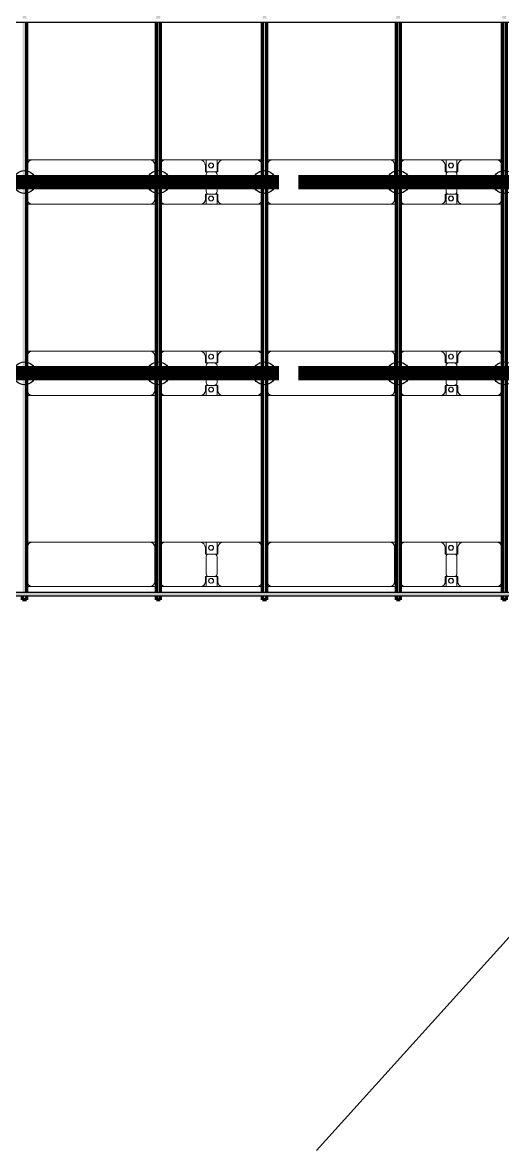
# Model space of a CAD drawing. Header units: millimetres. Extents: x -268744 to 115753, y -96240 to -10461.
# Drawn here: x -119199 to -114179, y -76447 to -64647 of the extents above; entities that cross this region are included whole.
import ezdxf

# ---------------------------------------------------------------- set-up
doc = ezdxf.new("R2010")
doc.units = ezdxf.units.MM
doc.layers.add('A-GENM', color=13, linetype='Continuous', lineweight=9)
doc.layers.add('S-BEAM', color=12, linetype='Continuous', lineweight=9)
doc.layers.add('GC-DAY NEO', color=5, linetype='Continuous')
doc.layers.add('GC-HOP 40x60 GIA CUONG', color=1, linetype='Continuous')

# ---------------------------------------------------------------- blocks, each defined once
blk = doc.blocks.new('Dầm C52 - Hộp 40x60-104813-KHUNG KẾT CẤU BÈ PIN 1')
at = {"layer": 'S-BEAM', "lineweight": 25}
blk.add_hatch(color=4, dxfattribs=at).paths.add_polyline_path([(-145811, -20), (145811, -20), (145811, 20), (-145811, 20)])
at = {"layer": 'S-BEAM', "color": 4, "lineweight": 25}
for p, q in [((-145811, 20), (145811, 20)), ((145811, -20), (-145811, -20))]:
    blk.add_line(p, q, dxfattribs=at)
blk = doc.blocks.new('Dầm C52 - Hộp 40x60-V24-KHUNG KẾT CẤU BÈ PIN 1')
at = {"layer": 'S-BEAM', "color": 4, "lineweight": 25}
blk.add_line((145811, -20), (-145811, -20), dxfattribs=at)
blk = doc.blocks.new('Dai phao do pin - DẢI PHAO ĐỠ PIN-V29-KHUNG KẾT CẤU BÈ PIN 1')
at = {"layer": 'A-GENM', "color": 7}
for p, q in [((62068, 242), (62130, 242)), ((62068, 242), (62130, 242)), ((63360, 242), (62130, 242)), ((63360, 242), (63428, 242)), ((63360, 242), (63428, 242)), ((63468, 242), (63520, 242)), ((63468, 242), (63520, 242)), ((63880, 242), (63520, 242)), ((63880, 242), (64062, 242)), ((64062, 242), (63880, 242)), ((63948, 242), (64130, 242)), ((63948, 116), (63948, 242)), ((64130, 242), (63948, 242)), ((64062, 242), (64062, 116)), ((64480, 242), (64130, 242)), ((64480, 242), (64538, 242)), ((64480, 242), (64538, 242)), ((64578, 242), (64640, 242)), ((64578, 242), (64640, 242)), ((65870, 242), (64640, 242)), ((65870, 242), (65938, 242)), ((65870, 242), (65938, 242)), ((65978, 242), (66030, 242)), ((65978, 242), (66030, 242)), ((66390, 242), (66030, 242)), ((66390, 242), (66572, 242)), ((66572, 242), (66390, 242)), ((66458, 242), (66640, 242)), ((66458, 116), (66458, 242)), ((66640, 242), (66458, 242)), ((66572, 242), (66572, 116)), ((66990, 242), (66640, 242)), ((66990, 242), (67048, 242)), ((66990, 242), (67048, 242)), ((62080, 192), (62080, -173)), ((63410, -173), (63410, 192)), ((63470, 192), (63470, -173)), ((63940, 118), (63940, 182)), ((64032, 118), (63940, 118)), ((64070, 118), (63978, 118)), ((64070, 182), (64070, 118)), ((64530, -173), (64530, 192)), ((64590, 192), (64590, -173)), ((65920, -173), (65920, 192)), ((65980, 192), (65980, -173)), ((66450, 118), (66450, 182)), ((66542, 118), (66450, 118)), ((66580, 118), (66488, 118)), ((66580, 182), (66580, 118)), ((67040, -173), (67040, 192)), ((63948, 88), (63948, -88)), ((64062, -88), (64062, 88)), ((66458, 88), (66458, -88)), ((66572, -88), (66572, 88)), ((63948, -223), (63948, -116)), ((64062, -116), (64062, -223)), ((66458, -223), (66458, -116)), ((66572, -116), (66572, -223)), ((62130, -223), (62068, -223)), ((62130, -223), (62068, -223)), ((62130, -223), (63360, -223)), ((63428, -223), (63360, -223)), ((63428, -223), (63360, -223)), ((63520, -223), (63468, -223)), ((63520, -223), (63468, -223)), ((63520, -223), (63890, -223)), ((64062, -223), (63897, -223)), ((63897, -223), (64062, -223)), ((63940, -173), (63940, -118)), ((63940, -118), (64032, -118)), ((64120, -223), (63948, -223)), ((63948, -223), (64120, -223)), ((63978, -118), (64070, -118)), ((64070, -118), (64070, -173)), ((64120, -223), (64480, -223)), ((64538, -223), (64480, -223)), ((64538, -223), (64480, -223)), ((64640, -223), (64578, -223)), ((64640, -223), (64578, -223)), ((64640, -223), (65870, -223)), ((65938, -223), (65870, -223)), ((65938, -223), (65870, -223)), ((66030, -223), (65978, -223)), ((66030, -223), (65978, -223)), ((66030, -223), (66400, -223)), ((66572, -223), (66400, -223)), ((66400, -223), (66572, -223)), ((66450, -173), (66450, -118)), ((66450, -118), (66542, -118)), ((66630, -223), (66458, -223)), ((66458, -223), (66630, -223)), ((66488, -118), (66580, -118)), ((66580, -118), (66580, -173)), ((66630, -223), (66990, -223)), ((67048, -223), (66990, -223)), ((67048, -223), (66990, -223))]:
    blk.add_line(p, q, dxfattribs=at)
for centre, radius, start, end in [((62130, 192), 50, 90, 180), ((62130, 192), 50, 105, 135), ((63360, 192), 50, 0, 90), ((63360, 192), 50, 60, 90), ((63520, 192), 50, 90, 180), ((63520, 192), 50, 105, 180), ((63880, 182), 60, 0, 90), ((64130, 182), 60, 90, 180), ((64480, 192), 50, 0, 90), ((64480, 192), 50, 0, 75), ((64640, 192), 50, 90, 180), ((64640, 192), 50, 105, 135), ((65870, 192), 50, 0, 90), ((65870, 192), 50, 60, 90), ((66030, 192), 50, 90, 180), ((66030, 192), 50, 105, 180), ((66390, 182), 60, 0, 90), ((66640, 182), 60, 90, 180), ((66990, 192), 50, 0, 90), ((66990, 192), 50, 0, 75), ((62130, 192), 50, 165, 180), ((63360, 192), 50, 15, 30), ((63880, 182), 60, 0, 60), ((63978, 88), 30, 90, 180), ((63999, 183), 25, 360, 180), ((63999, 183), 25, 360, 165), ((63999, 183), 25, 180, 360), ((64001, 183), 25, 360, 180), ((64001, 183), 25, 90, 180), ((64001, 183), 25, 180, 0), ((64001, 183), 25, 180, 300), ((63999, 183), 25, 210, 360), ((64001, 183), 25, 15, 75), ((64001, 183), 25, 330, 345), ((64032, 88), 30, 360, 90), ((64130, 182), 60, 120, 180), ((64640, 192), 50, 150, 180), ((65870, 192), 50, 15, 30), ((66390, 182), 60, 0, 60), ((66488, 88), 30, 90, 180), ((66509, 183), 25, 360, 180), ((66509, 183), 25, 360, 165), ((66509, 183), 25, 180, 0), ((66511, 183), 25, 0, 180), ((66511, 183), 25, 90, 180), ((66511, 183), 25, 180, 0), ((66511, 183), 25, 180, 300), ((66509, 183), 25, 210, 360), ((66511, 183), 25, 15, 75), ((66511, 183), 25, 330, 345), ((66542, 88), 30, 0, 90), ((66640, 182), 60, 120, 180), ((63978, -88), 30, 180, 270), ((64032, -88), 30, 270, 0), ((66488, -88), 30, 180, 270), ((66542, -88), 30, 270, 360), ((62130, -173), 50, 180, 270), ((62130, -173), 50, 180, 210), ((62130, -173), 50, 240, 270), ((63360, -173), 50, 270, 360), ((63360, -173), 50, 285, 300), ((63360, -173), 50, 330, 360), ((63520, -173), 50, 180, 270), ((63520, -173), 50, 180, 255), ((63890, -173), 50, 270, 0), ((63890, -173), 50, 285, 0), ((63999, -162), 25, 360, 180), ((63999, -162), 25, 105, 165), ((63999, -162), 25, 180, 360), ((63999, -162), 25, 195, 360), ((64001, -162), 25, 360, 180), ((64001, -162), 25, 105, 180), ((64001, -162), 25, 180, 0), ((64001, -162), 25, 180, 270), ((63999, -162), 25, 360, 75), ((64001, -162), 25, 15, 75), ((64001, -162), 25, 285, 345), ((64120, -173), 50, 180, 270), ((64120, -173), 50, 180, 255), ((64480, -173), 50, 270, 360), ((64480, -173), 50, 285, 0), ((64640, -173), 50, 180, 270), ((64640, -173), 50, 180, 210), ((64640, -173), 50, 240, 270), ((65870, -173), 50, 270, 360), ((65870, -173), 50, 285, 300), ((65870, -173), 50, 330, 360), ((66030, -173), 50, 180, 270), ((66030, -173), 50, 180, 255), ((66400, -173), 50, 270, 360), ((66400, -173), 50, 285, 0), ((66509, -162), 25, 360, 180), ((66509, -162), 25, 105, 165), ((66509, -162), 25, 180, 360), ((66509, -162), 25, 195, 360), ((66511, -162), 25, 0, 180), ((66511, -162), 25, 105, 180), ((66511, -162), 25, 180, 360), ((66511, -162), 25, 180, 270), ((66509, -162), 25, 360, 75), ((66511, -162), 25, 15, 75), ((66511, -162), 25, 285, 345), ((66630, -173), 50, 180, 270), ((66630, -173), 50, 180, 255), ((66990, -173), 50, 270, 0), ((66990, -173), 50, 285, 0)]:
    blk.add_arc(centre, radius, start, end, dxfattribs=at)
blk = doc.blocks.new('Dai phao do pin - DẢI PHAO ĐỠ PIN-V30-KHUNG KẾT CẤU BÈ PIN 1')
at = {"layer": 'A-GENM', "color": 7}
for p, q in [((62068, 242), (62130, 242)), ((62068, 242), (62130, 242)), ((63360, 242), (62130, 242)), ((63360, 242), (63428, 242)), ((63360, 242), (63428, 242)), ((63468, 242), (63520, 242)), ((63468, 242), (63520, 242)), ((63880, 242), (63520, 242)), ((63880, 242), (64062, 242)), ((64062, 242), (63880, 242)), ((63948, 242), (64130, 242)), ((63948, 116), (63948, 242)), ((64130, 242), (63948, 242)), ((64062, 242), (64062, 116)), ((64480, 242), (64130, 242)), ((64480, 242), (64538, 242)), ((64480, 242), (64538, 242)), ((64578, 242), (64640, 242)), ((64578, 242), (64640, 242)), ((65870, 242), (64640, 242)), ((65870, 242), (65938, 242)), ((65870, 242), (65938, 242)), ((65978, 242), (66030, 242)), ((65978, 242), (66030, 242)), ((66390, 242), (66030, 242)), ((66390, 242), (66572, 242)), ((66572, 242), (66390, 242)), ((66458, 242), (66640, 242)), ((66458, 116), (66458, 242)), ((66640, 242), (66458, 242)), ((66572, 242), (66572, 116)), ((66990, 242), (66640, 242)), ((66990, 242), (67048, 242)), ((66990, 242), (67048, 242)), ((62080, 192), (62080, -173)), ((63410, -173), (63410, 192)), ((63470, 192), (63470, -173)), ((63940, 118), (63940, 182)), ((64032, 118), (63940, 118)), ((64070, 118), (63978, 118)), ((64070, 182), (64070, 118)), ((64530, -173), (64530, 192)), ((64590, 192), (64590, -173)), ((65920, -173), (65920, 192)), ((65980, 192), (65980, -173)), ((66450, 118), (66450, 182)), ((66542, 118), (66450, 118)), ((66580, 118), (66488, 118)), ((66580, 182), (66580, 118)), ((67040, -173), (67040, 192)), ((63948, 88), (63948, -88)), ((64062, -88), (64062, 88)), ((66458, 88), (66458, -88)), ((66572, -88), (66572, 88)), ((63948, -223), (63948, -116)), ((64062, -116), (64062, -223)), ((66458, -223), (66458, -116)), ((66572, -116), (66572, -223)), ((62130, -223), (62068, -223)), ((62130, -223), (62068, -223)), ((62130, -223), (63360, -223)), ((63428, -223), (63360, -223)), ((63428, -223), (63360, -223)), ((63520, -223), (63468, -223)), ((63520, -223), (63468, -223)), ((63520, -223), (63890, -223)), ((64062, -223), (63897, -223)), ((63897, -223), (64062, -223)), ((63940, -173), (63940, -118)), ((63940, -118), (64032, -118)), ((64120, -223), (63948, -223)), ((63948, -223), (64120, -223)), ((63978, -118), (64070, -118)), ((64070, -118), (64070, -173)), ((64120, -223), (64480, -223)), ((64538, -223), (64480, -223)), ((64538, -223), (64480, -223)), ((64640, -223), (64578, -223)), ((64640, -223), (64578, -223)), ((64640, -223), (65870, -223)), ((65938, -223), (65870, -223)), ((65938, -223), (65870, -223)), ((66030, -223), (65978, -223)), ((66030, -223), (65978, -223)), ((66030, -223), (66400, -223)), ((66572, -223), (66400, -223)), ((66400, -223), (66572, -223)), ((66450, -173), (66450, -118)), ((66450, -118), (66542, -118)), ((66630, -223), (66458, -223)), ((66458, -223), (66630, -223)), ((66488, -118), (66580, -118)), ((66580, -118), (66580, -173)), ((66630, -223), (66990, -223)), ((67048, -223), (66990, -223)), ((67048, -223), (66990, -223))]:
    blk.add_line(p, q, dxfattribs=at)
for centre, radius, start, end in [((62130, 192), 50, 90, 180), ((62130, 192), 50, 105, 135), ((63360, 192), 50, 0, 90), ((63360, 192), 50, 60, 90), ((63520, 192), 50, 90, 180), ((63520, 192), 50, 105, 180), ((63880, 182), 60, 0, 90), ((64130, 182), 60, 90, 180), ((64480, 192), 50, 0, 90), ((64480, 192), 50, 0, 75), ((64640, 192), 50, 90, 180), ((64640, 192), 50, 105, 135), ((65870, 192), 50, 0, 90), ((65870, 192), 50, 60, 90), ((66030, 192), 50, 90, 180), ((66030, 192), 50, 105, 180), ((66390, 182), 60, 0, 90), ((66640, 182), 60, 90, 180), ((66990, 192), 50, 0, 90), ((66990, 192), 50, 0, 75), ((62130, 192), 50, 165, 180), ((63360, 192), 50, 15, 30), ((63880, 182), 60, 0, 60), ((63978, 88), 30, 90, 180), ((63999, 183), 25, 360, 180), ((63999, 183), 25, 360, 165), ((63999, 183), 25, 180, 360), ((64001, 183), 25, 360, 180), ((64001, 183), 25, 90, 180), ((64001, 183), 25, 180, 0), ((64001, 183), 25, 180, 300), ((63999, 183), 25, 210, 360), ((64001, 183), 25, 15, 75), ((64001, 183), 25, 330, 345), ((64032, 88), 30, 360, 90), ((64130, 182), 60, 120, 180), ((64640, 192), 50, 150, 180), ((65870, 192), 50, 15, 30), ((66390, 182), 60, 0, 60), ((66488, 88), 30, 90, 180), ((66509, 183), 25, 360, 180), ((66509, 183), 25, 360, 165), ((66509, 183), 25, 180, 0), ((66511, 183), 25, 0, 180), ((66511, 183), 25, 90, 180), ((66511, 183), 25, 180, 0), ((66511, 183), 25, 180, 300), ((66509, 183), 25, 210, 360), ((66511, 183), 25, 15, 75), ((66511, 183), 25, 330, 345), ((66542, 88), 30, 0, 90), ((66640, 182), 60, 120, 180), ((63978, -88), 30, 180, 270), ((64032, -88), 30, 270, 0), ((66488, -88), 30, 180, 270), ((66542, -88), 30, 270, 360), ((62130, -173), 50, 180, 270), ((62130, -173), 50, 180, 210), ((62130, -173), 50, 240, 270), ((63360, -173), 50, 270, 360), ((63360, -173), 50, 285, 300), ((63360, -173), 50, 330, 360), ((63520, -173), 50, 180, 270), ((63520, -173), 50, 180, 255), ((63890, -173), 50, 270, 0), ((63890, -173), 50, 285, 0), ((63999, -162), 25, 360, 180), ((63999, -162), 25, 105, 165), ((63999, -162), 25, 180, 360), ((63999, -162), 25, 195, 360), ((64001, -162), 25, 360, 180), ((64001, -162), 25, 105, 180), ((64001, -162), 25, 180, 0), ((64001, -162), 25, 180, 270), ((63999, -162), 25, 360, 75), ((64001, -162), 25, 15, 75), ((64001, -162), 25, 285, 345), ((64120, -173), 50, 180, 270), ((64120, -173), 50, 180, 255), ((64480, -173), 50, 270, 360), ((64480, -173), 50, 285, 0), ((64640, -173), 50, 180, 270), ((64640, -173), 50, 180, 210), ((64640, -173), 50, 240, 270), ((65870, -173), 50, 270, 360), ((65870, -173), 50, 285, 300), ((65870, -173), 50, 330, 360), ((66030, -173), 50, 180, 270), ((66030, -173), 50, 180, 255), ((66400, -173), 50, 270, 360), ((66400, -173), 50, 285, 0), ((66509, -162), 25, 360, 180), ((66509, -162), 25, 105, 165), ((66509, -162), 25, 180, 360), ((66509, -162), 25, 195, 360), ((66511, -162), 25, 0, 180), ((66511, -162), 25, 105, 180), ((66511, -162), 25, 180, 360), ((66511, -162), 25, 180, 270), ((66509, -162), 25, 360, 75), ((66511, -162), 25, 15, 75), ((66511, -162), 25, 285, 345), ((66630, -173), 50, 180, 270), ((66630, -173), 50, 180, 255), ((66990, -173), 50, 270, 0), ((66990, -173), 50, 285, 0)]:
    blk.add_arc(centre, radius, start, end, dxfattribs=at)
blk = doc.blocks.new('Dai phao do pin - DẢI PHAO ĐỠ PIN-V31-KHUNG KẾT CẤU BÈ PIN 1')
at = {"layer": 'A-GENM', "color": 7}
for p, q in [((62068, 242), (62130, 242)), ((62068, 242), (62130, 242)), ((63360, 242), (62130, 242)), ((63360, 242), (63428, 242)), ((63360, 242), (63428, 242)), ((63468, 242), (63520, 242)), ((63468, 242), (63520, 242)), ((63880, 242), (63520, 242)), ((63880, 242), (64062, 242)), ((64062, 242), (63880, 242)), ((63948, 242), (64130, 242)), ((63948, 116), (63948, 242)), ((64130, 242), (63948, 242)), ((64062, 242), (64062, 116)), ((64480, 242), (64130, 242)), ((64480, 242), (64538, 242)), ((64480, 242), (64538, 242)), ((64578, 242), (64640, 242)), ((64578, 242), (64640, 242)), ((65870, 242), (64640, 242)), ((65870, 242), (65938, 242)), ((65870, 242), (65938, 242)), ((65978, 242), (66030, 242)), ((65978, 242), (66030, 242)), ((66390, 242), (66030, 242)), ((66390, 242), (66572, 242)), ((66572, 242), (66390, 242)), ((66458, 242), (66640, 242)), ((66458, 116), (66458, 242)), ((66640, 242), (66458, 242)), ((66572, 242), (66572, 116)), ((66990, 242), (66640, 242)), ((66990, 242), (67048, 242)), ((66990, 242), (67048, 242)), ((62080, 192), (62080, -173)), ((63410, -173), (63410, 192)), ((63470, 192), (63470, -173)), ((63940, 118), (63940, 182)), ((64032, 118), (63940, 118)), ((64070, 118), (63978, 118)), ((64070, 182), (64070, 118)), ((64530, -173), (64530, 192)), ((64590, 192), (64590, -173)), ((65920, -173), (65920, 192)), ((65980, 192), (65980, -173)), ((66450, 118), (66450, 182)), ((66542, 118), (66450, 118)), ((66580, 118), (66488, 118)), ((66580, 182), (66580, 118)), ((67040, -173), (67040, 192)), ((63948, 88), (63948, -88)), ((64062, -88), (64062, 88)), ((66458, 88), (66458, -88)), ((66572, -88), (66572, 88)), ((63948, -223), (63948, -116)), ((64062, -116), (64062, -223)), ((66458, -223), (66458, -116)), ((66572, -116), (66572, -223)), ((62130, -223), (62068, -223)), ((62130, -223), (62068, -223)), ((62130, -223), (63360, -223)), ((63428, -223), (63360, -223)), ((63428, -223), (63360, -223)), ((63520, -223), (63468, -223)), ((63520, -223), (63468, -223)), ((63520, -223), (63890, -223)), ((64062, -223), (63897, -223)), ((63897, -223), (64062, -223)), ((63940, -173), (63940, -118)), ((63940, -118), (64032, -118)), ((64120, -223), (63948, -223)), ((63948, -223), (64120, -223)), ((63978, -118), (64070, -118)), ((64070, -118), (64070, -173)), ((64120, -223), (64480, -223)), ((64538, -223), (64480, -223)), ((64538, -223), (64480, -223)), ((64640, -223), (64578, -223)), ((64640, -223), (64578, -223)), ((64640, -223), (65870, -223)), ((65938, -223), (65870, -223)), ((65938, -223), (65870, -223)), ((66030, -223), (65978, -223)), ((66030, -223), (65978, -223)), ((66030, -223), (66400, -223)), ((66572, -223), (66400, -223)), ((66400, -223), (66572, -223)), ((66450, -173), (66450, -118)), ((66450, -118), (66542, -118)), ((66630, -223), (66458, -223)), ((66458, -223), (66630, -223)), ((66488, -118), (66580, -118)), ((66580, -118), (66580, -173)), ((66630, -223), (66990, -223)), ((67048, -223), (66990, -223)), ((67048, -223), (66990, -223))]:
    blk.add_line(p, q, dxfattribs=at)
for centre, radius, start, end in [((62130, 192), 50, 90, 180), ((62130, 192), 50, 105, 135), ((63360, 192), 50, 0, 90), ((63360, 192), 50, 60, 90), ((63520, 192), 50, 90, 180), ((63520, 192), 50, 105, 180), ((63880, 182), 60, 0, 90), ((64130, 182), 60, 90, 180), ((64480, 192), 50, 0, 90), ((64480, 192), 50, 0, 75), ((64640, 192), 50, 90, 180), ((64640, 192), 50, 105, 135), ((65870, 192), 50, 0, 90), ((65870, 192), 50, 60, 90), ((66030, 192), 50, 90, 180), ((66030, 192), 50, 105, 180), ((66390, 182), 60, 0, 90), ((66640, 182), 60, 90, 180), ((66990, 192), 50, 0, 90), ((66990, 192), 50, 0, 75), ((62130, 192), 50, 165, 180), ((63360, 192), 50, 15, 30), ((63880, 182), 60, 0, 60), ((63978, 88), 30, 90, 180), ((63999, 183), 25, 360, 180), ((63999, 183), 25, 360, 165), ((63999, 183), 25, 180, 360), ((64001, 183), 25, 360, 180), ((64001, 183), 25, 90, 180), ((64001, 183), 25, 180, 0), ((64001, 183), 25, 180, 300), ((63999, 183), 25, 210, 360), ((64001, 183), 25, 15, 75), ((64001, 183), 25, 330, 345), ((64032, 88), 30, 360, 90), ((64130, 182), 60, 120, 180), ((64640, 192), 50, 150, 180), ((65870, 192), 50, 15, 30), ((66390, 182), 60, 0, 60), ((66488, 88), 30, 90, 180), ((66509, 183), 25, 360, 180), ((66509, 183), 25, 360, 165), ((66509, 183), 25, 180, 0), ((66511, 183), 25, 0, 180), ((66511, 183), 25, 90, 180), ((66511, 183), 25, 180, 0), ((66511, 183), 25, 180, 300), ((66509, 183), 25, 210, 360), ((66511, 183), 25, 15, 75), ((66511, 183), 25, 330, 345), ((66542, 88), 30, 0, 90), ((66640, 182), 60, 120, 180), ((63978, -88), 30, 180, 270), ((64032, -88), 30, 270, 0), ((66488, -88), 30, 180, 270), ((66542, -88), 30, 270, 360), ((62130, -173), 50, 180, 270), ((62130, -173), 50, 180, 210), ((62130, -173), 50, 240, 270), ((63360, -173), 50, 270, 360), ((63360, -173), 50, 285, 300), ((63360, -173), 50, 330, 360), ((63520, -173), 50, 180, 270), ((63520, -173), 50, 180, 255), ((63890, -173), 50, 270, 0), ((63890, -173), 50, 285, 0), ((63999, -162), 25, 360, 180), ((63999, -162), 25, 105, 165), ((63999, -162), 25, 180, 360), ((63999, -162), 25, 195, 360), ((64001, -162), 25, 360, 180), ((64001, -162), 25, 105, 180), ((64001, -162), 25, 180, 0), ((64001, -162), 25, 180, 270), ((63999, -162), 25, 360, 75), ((64001, -162), 25, 15, 75), ((64001, -162), 25, 285, 345), ((64120, -173), 50, 180, 270), ((64120, -173), 50, 180, 255), ((64480, -173), 50, 270, 360), ((64480, -173), 50, 285, 0), ((64640, -173), 50, 180, 270), ((64640, -173), 50, 180, 210), ((64640, -173), 50, 240, 270), ((65870, -173), 50, 270, 360), ((65870, -173), 50, 285, 300), ((65870, -173), 50, 330, 360), ((66030, -173), 50, 180, 270), ((66030, -173), 50, 180, 255), ((66400, -173), 50, 270, 360), ((66400, -173), 50, 285, 0), ((66509, -162), 25, 360, 180), ((66509, -162), 25, 105, 165), ((66509, -162), 25, 180, 360), ((66509, -162), 25, 195, 360), ((66511, -162), 25, 0, 180), ((66511, -162), 25, 105, 180), ((66511, -162), 25, 180, 360), ((66511, -162), 25, 180, 270), ((66509, -162), 25, 360, 75), ((66511, -162), 25, 15, 75), ((66511, -162), 25, 285, 345), ((66630, -173), 50, 180, 270), ((66630, -173), 50, 180, 255), ((66990, -173), 50, 270, 0), ((66990, -173), 50, 285, 0)]:
    blk.add_arc(centre, radius, start, end, dxfattribs=at)
blk = doc.blocks.new('Dầm C52 - Dầm C52-V1-KHUNG KẾT CẤU BÈ PIN 1')
at = {"layer": 'S-BEAM', "lineweight": 140}
h = blk.add_hatch(color=1, dxfattribs=at)
h.paths.add_polyline_path([(-25481, 20), (-25481, -20), (-25441, -20), (-25445, 20)])
h.paths.add_polyline_path([(-25401, -20), (-19441, -20), (-19443, 20), (-25401, 20)])
h.paths.add_polyline_path([(-19401, 20), (-19401, -20), (-13441, -20), (-13441, 20), (-18981, 20)])
h.paths.add_polyline_path([(-13401, -20), (-7441, -20), (-7441, 20), (-13401, 20)])
h.paths.add_polyline_path([(-7401, 20), (-7401, -20), (-1441, -20), (-1441, 20), (-6977, 20)])
h.paths.add_polyline_path([(-1401, -20), (4559, -20), (4559, 20), (-1401, 20)])
h.paths.add_polyline_path([(4599, 20), (4599, -20), (10559, -20), (10559, 20), (5027, 20)])
h.paths.add_polyline_path([(10599, -20), (16559, -20), (16559, 20), (10599, 20)])
h.paths.add_polyline_path([(16599, 20), (16599, -20), (22559, -20), (22559, 20), (17032, 20)])
h.paths.add_polyline_path([(22599, -20), (25259, -20), (25259, 20), (22599, 20)])
h.paths.add_polyline_path([(25299, -20), (25481, -20), (25481, 20), (25299, 20)])
at = {"layer": 'S-BEAM', "color": 1, "lineweight": 140}
for p, q in [((-25481, -20), (-25481, 20)), ((-25481, 20), (-25445, 20)), ((-25445, -20), (-25481, -20)), ((-19443, -20), (-25401, -20))]:
    blk.add_line(p, q, dxfattribs=at)
blk = doc.blocks.new('Dầm C52 - Dầm C52-102503-KHUNG KẾT CẤU BÈ PIN 1')
at = {"layer": 'S-BEAM', "lineweight": 140}
h = blk.add_hatch(color=1, dxfattribs=at)
h.paths.add_polyline_path([(-25481, 20), (-25481, -20), (-25441, -20), (-25441, 20)])
h.paths.add_polyline_path([(-25401, 20), (-25401, -20), (-19441, -20), (-19443, 20), (-24983, 20)])
h.paths.add_polyline_path([(-19401, 20), (-19401, -20), (-13441, -20), (-13441, 20), (-17596, 20)])
h.paths.add_polyline_path([(-13401, -20), (-7441, -20), (-7441, 20), (-13401, 20)])
h.paths.add_polyline_path([(-7401, -20), (-1441, -20), (-1441, 20), (-7401, 20)])
h.paths.add_polyline_path([(-1401, -20), (4559, -20), (4559, 20), (-1401, 20)])
h.paths.add_polyline_path([(4599, -20), (10559, -20), (10559, 20), (4599, 20)])
h.paths.add_polyline_path([(10599, 20), (10599, -20), (16559, -20), (16559, 20), (11953, 20)])
h.paths.add_polyline_path([(16599, -20), (22559, -20), (22559, 20), (16599, 20)])
h.paths.add_polyline_path([(22599, -20), (25259, -20), (25259, 20), (22599, 20)])
h.paths.add_polyline_path([(25299, -20), (25442, -20), (25442, 20), (25299, 20)])
at = {"layer": 'S-BEAM', "color": 1, "lineweight": 140}
for p, q in [((-25481, -20), (-25481, 20)), ((-25481, 20), (-25441, 20)), ((-25401, 20), (-19443, 20)), ((-25441, -20), (-25481, -20)), ((-19443, -20), (-25401, -20))]:
    blk.add_line(p, q, dxfattribs=at)
blk = doc.blocks.new('Dầm C52 - Dầm C52-V2-KHUNG KẾT CẤU BÈ PIN 1')
at = {"layer": 'S-BEAM', "lineweight": 140}
h = blk.add_hatch(color=1, dxfattribs=at)
h.paths.add_polyline_path([(-25481, 20), (-25481, -20), (-25441, -20), (-25441, 20)])
h.paths.add_polyline_path([(-25401, 20), (-25401, -20), (-19441, -20), (-19443, 20), (-24983, 20)])
h.paths.add_polyline_path([(-19401, 20), (-19401, -20), (-13441, -20), (-13441, 20), (-18520, 20)])
h.paths.add_polyline_path([(-13401, -20), (-7441, -20), (-7441, 20), (-13401, 20)])
h.paths.add_polyline_path([(-7401, 20), (-7401, -20), (-1441, -20), (-1441, 20), (-6515, 20)])
h.paths.add_polyline_path([(-1401, 20), (-1401, -20), (4559, -20), (4559, 20), (-975, 20)])
h.paths.add_polyline_path([(4599, -20), (10559, -20), (10559, 20), (4599, 20)])
h.paths.add_polyline_path([(10599, -20), (16559, -20), (16559, 20), (10599, 20)])
h.paths.add_polyline_path([(16599, 20), (16599, -20), (22559, -20), (22559, 20), (17493, 20)])
h.paths.add_polyline_path([(22599, 20), (22599, -20), (25259, -20), (25259, 20), (23034, 20)])
h.paths.add_polyline_path([(25299, -20), (25481, -20), (25481, 20), (25299, 20)])
at = {"layer": 'S-BEAM', "color": 1, "lineweight": 140}
for p, q in [((-25481, -20), (-25481, 20)), ((-25481, 20), (-25441, 20)), ((-25401, 20), (-19443, 20)), ((-25441, -20), (-25481, -20)), ((-19443, -20), (-25401, -20))]:
    blk.add_line(p, q, dxfattribs=at)
blk = doc.blocks.new('be pin 1_rvt-1-KHUNG KẾT CẤU BÈ PIN 1')
at = {"layer": 'A-GENM', "lineweight": 9}
for name, p in [('Dai phao do pin - DẢI PHAO ĐỠ PIN-V31-KHUNG KẾT CẤU BÈ PIN 1', (-181227, -66325)), ('Dai phao do pin - DẢI PHAO ĐỠ PIN-V30-KHUNG KẾT CẤU BÈ PIN 1', (-181227, -68325)), ('Dai phao do pin - DẢI PHAO ĐỠ PIN-V29-KHUNG KẾT CẤU BÈ PIN 1', (-181227, -70325))]:
    blk.add_blockref(name, p, dxfattribs=at)
at = {"layer": 'S-BEAM', "lineweight": 9, "rotation": 90.00000000032618}
for name, p in [('Dầm C52 - Dầm C52-V1-KHUNG KẾT CẤU BÈ PIN 1', (-119179, -45206)), ('Dầm C52 - Dầm C52-102503-KHUNG KẾT CẤU BÈ PIN 1', (-117779, -45206)), ('Dầm C52 - Dầm C52-V2-KHUNG KẾT CẤU BÈ PIN 1', (-116669, -45206)), ('Dầm C52 - Dầm C52-102503-KHUNG KẾT CẤU BÈ PIN 1', (-115269, -45206)), ('Dầm C52 - Dầm C52-V2-KHUNG KẾT CẤU BÈ PIN 1', (-114159, -45206))]:
    blk.add_blockref(name, p, dxfattribs=at)
at = {"layer": 'S-BEAM', "lineweight": 9}
for name, p in [('Dầm C52 - Hộp 40x60-V24-KHUNG KẾT CẤU BÈ PIN 1', (-110897, -64627)), ('Dầm C52 - Hộp 40x60-104813-KHUNG KẾT CẤU BÈ PIN 1', (-110897, -70627))]:
    blk.add_blockref(name, p, dxfattribs=at)

msp = doc.modelspace()

# ---------------------------------------------------------------- linework, layer by layer
at = {"layer": 'GC-DAY NEO'}
msp.add_line((-110766.4, -70505.8), (-116123.8, -76447), dxfattribs=at)
at = {"layer": 'GC-HOP 40x60 GIA CUONG', "const_width": 150}
for points in [[(-131065.9, -66315.6), (-116515.9, -66315.6)], [(-116315.9, -66315.6), (-101516.4, -66315.6)], [(-131065.9, -68315.6), (-116515.9, -68315.6)], [(-116315.9, -68315.6), (-101516.4, -68315.6)]]:
    msp.add_lwpolyline(points, dxfattribs=at)
at = {"layer": 'GC-HOP 40x60 GIA CUONG'}
for centre in [(-119179.1, -66315.6), (-117779.1, -66315.6), (-116669.1, -66315.6), (-115269.1, -66315.6), (-114159.1, -66315.6), (-119179.1, -68315.6), (-117779.1, -68315.6), (-116669.1, -68315.6), (-115269.1, -68315.6), (-114159.1, -68315.6)]:
    msp.add_circle(centre, 120, dxfattribs=at)

# ---------------------------------------------------------------- block references
at = {"lineweight": 5}
msp.add_blockref('be pin 1_rvt-1-KHUNG KẾT CẤU BÈ PIN 1', (0, 0), dxfattribs=at)

doc.saveas('drawing.dxf')
